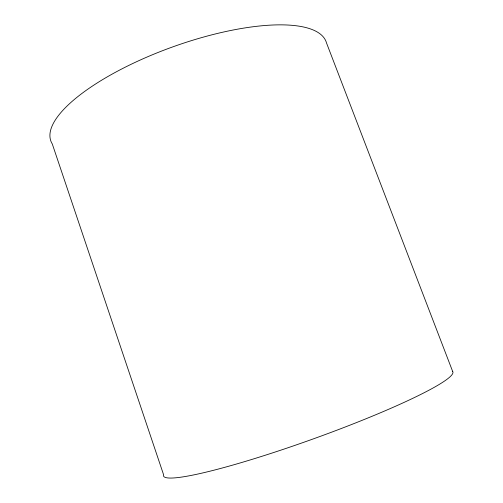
<?xml version="1.0" encoding="UTF-8"?>
<svg xmlns="http://www.w3.org/2000/svg" width="503" height="503" viewBox="0 0 503 503"><rect width="100%" height="100%" fill="white"/><g stroke="black" fill="none" stroke-linecap="round" stroke-linejoin="round"><path stroke-width="0.75" d="M452.612 371.333L326.504 42.931A146.31 47.225 -19.8 0 0 169.36 48.125A146.31 47.225 -19.8 0 0 52.287 143.952L163.55 474.631A153.761 15.857 -19.8 0 0 310.257 439.987A153.761 15.857 -19.8 0 0 452.612 371.333"/></g></svg>
